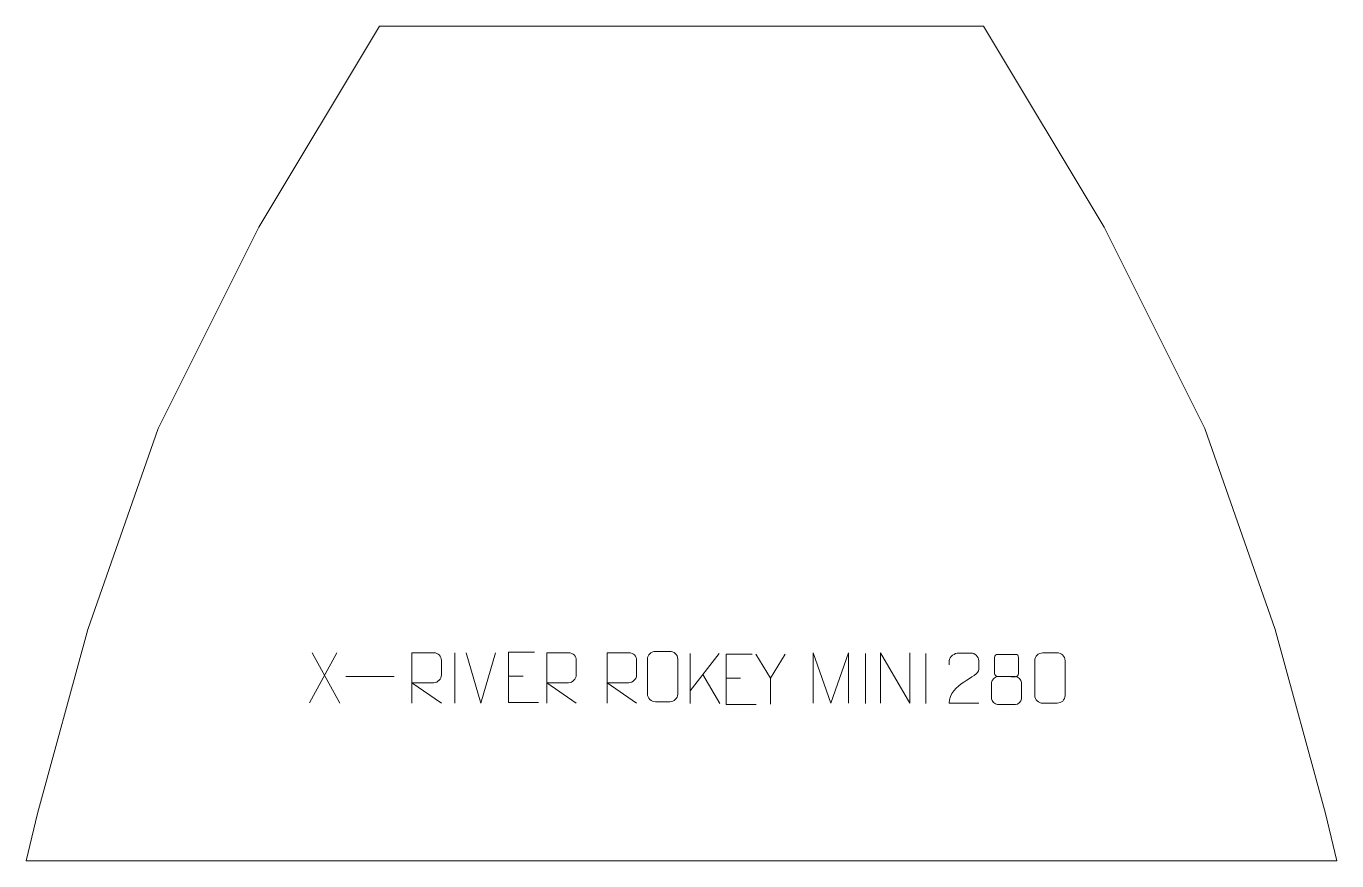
# Model space of a CAD drawing. Header units: millimetres. Extents: x -323 to 329, y 904 to 1319.
import ezdxf

# ---------------------------------------------------------------- set-up
doc = ezdxf.new("R2010")
doc.units = ezdxf.units.MM
doc.header["$MEASUREMENT"] = 0
doc.layers.add('layer 1', color=7, linetype='Continuous')

msp = doc.modelspace()

# ---------------------------------------------------------------- linework, layer by layer
at = {"layer": 'layer 1', "color": 242, "lineweight": 9}
msp.add_open_spline([(-146.9381, 1318.5146), (-146.9381, 1318.5146), (153.0619, 1318.5146), (153.0619, 1318.5146), (153.0619, 1318.5146), (153.0619, 1318.5146), (213.0618, 1218.5153), (213.0618, 1218.5153), (213.0618, 1218.5153), (213.0618, 1218.5153), (263.0616, 1118.5156), (263.0616, 1118.5156), (263.0616, 1118.5156), (263.0616, 1118.5156), (298.0612, 1018.5151), (298.0612, 1018.5151), (298.0612, 1018.5151), (298.0612, 1018.5151), (323.0619, 927.0058), (323.0619, 927.0058), (323.0619, 927.0058), (323.0619, 927.0058), (328.695, 903.5155), (328.695, 903.5155), (328.695, 903.5155), (328.695, 903.5155), (-322.5712, 903.5155), (-322.5712, 903.5155), (-322.5712, 903.5155), (-322.5712, 903.5155), (-316.9381, 927.0058), (-316.9381, 927.0058), (-316.9381, 927.0058), (-316.9381, 927.0058), (-291.9374, 1018.5151), (-291.9374, 1018.5151), (-291.9374, 1018.5151), (-291.9374, 1018.5151), (-256.9378, 1118.5156), (-256.9378, 1118.5156), (-256.9378, 1118.5156), (-256.9378, 1118.5156), (-206.938, 1218.5153), (-206.938, 1218.5153), (-206.938, 1218.5153), (-206.938, 1218.5153), (-146.9381, 1318.5146), (-146.9381, 1318.5146)], degree=3, knots=[0, 0, 0, 0, 0.07692308, 0.07692308, 0.07692308, 0.07692308, 0.15384615, 0.15384615, 0.15384615, 0.15384615, 0.23076923, 0.23076923, 0.23076923, 0.23076923, 0.30769231, 0.30769231, 0.30769231, 0.30769231, 0.38461538, 0.38461538, 0.38461538, 0.38461538, 0.46153846, 0.46153846, 0.46153846, 0.46153846, 0.53846154, 0.53846154, 0.53846154, 0.53846154, 0.61538462, 0.61538462, 0.61538462, 0.61538462, 0.69230769, 0.69230769, 0.69230769, 0.69230769, 0.76923077, 0.76923077, 0.76923077, 0.76923077, 0.84615385, 0.84615385, 0.84615385, 0.84615385, 1, 1, 1, 1], dxfattribs=at)
at = {"layer": 'layer 1', "color": 250, "lineweight": 9}
for points in [[(-168.1345, 1006.9325), (-168.1345, 1006.9325), (-181.8751, 982.0367), (-181.8751, 982.0367)], [(-180.4205, 1006.9325), (-180.4205, 1006.9325), (-166.6799, 981.979), (-166.6799, 981.979)], [(-109.5501, 1006.9428), (-109.5501, 1006.9428), (-109.5501, 981.9687), (-109.5501, 981.9687)], [(-96.6736, 981.9015), (-96.6736, 981.9015), (-103.9954, 1006.8551), (-103.9954, 1006.8551)], [(-89.3517, 1006.8551), (-89.3517, 1006.8551), (-96.6735, 981.9015), (-96.6735, 981.9015)], [(7.4494, 1006.6663), (7.4494, 1006.6663), (7.4494, 981.7127), (7.4494, 981.7127)], [(21.8256, 1006.6663), (21.8256, 1006.6663), (7.4494, 988.0266), (7.4494, 988.0266)], [(47.2599, 994.3783), (47.2599, 994.3783), (39.939, 1006.277), (39.939, 1006.277)], [(94.5478, 1006.6773), (94.5478, 1006.6773), (94.5478, 981.7032), (94.5478, 981.7032)], [(124.5478, 1006.6773), (124.5478, 1006.6773), (124.5478, 981.7032), (124.5478, 981.7032)], [(-163.6959, 995.0839), (-163.6959, 995.0839), (-139.7179, 995.0839), (-139.7179, 995.0839)], [(-82.8416, 995.3783), (-82.8416, 995.3783), (-75.6735, 995.3783), (-75.6735, 995.3783)], [(22.1509, 981.8085), (22.1509, 981.8085), (13.6804, 996.1221), (13.6804, 996.1221)], [(25.2751, 994.3783), (25.2751, 994.3783), (32.4432, 994.3783), (32.4432, 994.3783)]]:
    msp.add_open_spline(points, degree=3, dxfattribs=at)
for points, knots in [([(-130.8822, 981.979), (-130.8822, 981.979), (-130.8822, 1006.9325), (-130.8822, 1006.9325), (-130.8822, 1006.9325), (-127.2874, 1006.9325), (-123.6919, 1006.9325), (-120.0967, 1006.9325), (-120.0967, 1006.9325), (-117.7714, 1006.8948), (-116.2141, 1005.4048), (-116.2182, 1003.0384), (-116.2182, 1003.0384), (-116.2186, 1001.0029), (-116.2186, 997.9435), (-116.2182, 995.9075), (-116.2182, 995.9075), (-116.2247, 994.032), (-118.037, 992.0902), (-120.0465, 992.0711), (-120.0465, 992.0711), (-120.0465, 992.0711), (-130.8822, 992.0711), (-130.8822, 992.0711), (-130.8822, 992.0711), (-130.8822, 992.0711), (-116.2275, 981.979), (-116.2275, 981.979)], [0, 0, 0, 0, 0.125, 0.125, 0.125, 0.125, 0.25, 0.25, 0.25, 0.25, 0.375, 0.375, 0.375, 0.375, 0.5, 0.5, 0.5, 0.5, 0.625, 0.625, 0.625, 0.625, 0.75, 0.75, 0.75, 0.75, 1, 1, 1, 1]), ([(-69.9677, 1007.258), (-69.9677, 1007.258), (-82.8416, 1007.258), (-82.8416, 1007.258), (-82.8416, 1007.258), (-82.8416, 1007.258), (-82.8416, 982.3044), (-82.8416, 982.3044), (-82.8416, 982.3044), (-82.8416, 982.3044), (-67.9758, 982.3044), (-67.9758, 982.3044)], [0, 0, 0, 0, 0.25, 0.25, 0.25, 0.25, 0.5, 0.5, 0.5, 0.5, 1, 1, 1, 1]), ([(-63.8822, 981.979), (-63.8822, 981.979), (-63.8822, 1006.9325), (-63.8822, 1006.9325), (-63.8822, 1006.9325), (-60.2874, 1006.9325), (-56.6919, 1006.9325), (-53.0967, 1006.9325), (-53.0967, 1006.9325), (-50.7714, 1006.8948), (-49.2141, 1005.4048), (-49.2182, 1003.0384), (-49.2182, 1003.0384), (-49.2186, 1001.0029), (-49.2186, 997.9435), (-49.2182, 995.9075), (-49.2182, 995.9075), (-49.2247, 994.032), (-51.037, 992.0902), (-53.0465, 992.0711), (-53.0465, 992.0711), (-53.0465, 992.0711), (-63.8822, 992.0711), (-63.8822, 992.0711), (-63.8822, 992.0711), (-63.8822, 992.0711), (-49.2275, 981.979), (-49.2275, 981.979)], [0, 0, 0, 0, 0.125, 0.125, 0.125, 0.125, 0.25, 0.25, 0.25, 0.25, 0.375, 0.375, 0.375, 0.375, 0.5, 0.5, 0.5, 0.5, 0.625, 0.625, 0.625, 0.625, 0.75, 0.75, 0.75, 0.75, 1, 1, 1, 1]), ([(-33.8822, 981.979), (-33.8822, 981.979), (-33.8822, 1006.9325), (-33.8822, 1006.9325), (-33.8822, 1006.9325), (-30.2874, 1006.9325), (-26.6919, 1006.9325), (-23.0967, 1006.9325), (-23.0967, 1006.9325), (-20.7714, 1006.8948), (-19.2141, 1005.4048), (-19.2182, 1003.0384), (-19.2182, 1003.0384), (-19.2186, 1001.0029), (-19.2186, 997.9435), (-19.2182, 995.9075), (-19.2182, 995.9075), (-19.2247, 994.032), (-21.037, 992.0902), (-23.0465, 992.0711), (-23.0465, 992.0711), (-23.0465, 992.0711), (-33.8822, 992.0711), (-33.8822, 992.0711), (-33.8822, 992.0711), (-33.8822, 992.0711), (-19.2275, 981.979), (-19.2275, 981.979)], [0, 0, 0, 0, 0.125, 0.125, 0.125, 0.125, 0.25, 0.25, 0.25, 0.25, 0.375, 0.375, 0.375, 0.375, 0.5, 0.5, 0.5, 0.5, 0.625, 0.625, 0.625, 0.625, 0.75, 0.75, 0.75, 0.75, 1, 1, 1, 1]), ([(-9.9003, 1007.6214), (-7.5342, 1007.6214), (-5.1677, 1007.6214), (-2.8012, 1007.6214), (-2.8012, 1007.6214), (-0.8207, 1007.657), (1.2053, 1006.1627), (1.2324, 1003.7206), (1.2324, 1003.7206), (1.232, 997.9632), (1.232, 992.2054), (1.2324, 986.4472), (1.2324, 986.4472), (1.0903, 984.1196), (-0.6161, 982.6373), (-2.8012, 982.6265), (-2.8012, 982.6265), (-5.1736, 982.6269), (-7.546, 982.6269), (-9.918, 982.6265), (-9.918, 982.6265), (-11.8765, 982.5209), (-13.8829, 984.4088), (-13.8715, 986.4298), (-13.8715, 986.4298), (-13.8711, 992.2104), (-13.8711, 997.9907), (-13.8715, 1003.7705), (-13.8715, 1003.7705), (-13.8672, 1005.9125), (-12.0901, 1007.635), (-9.9003, 1007.6214)], [0, 0, 0, 0, 0.11111111, 0.11111111, 0.11111111, 0.11111111, 0.22222222, 0.22222222, 0.22222222, 0.22222222, 0.33333333, 0.33333333, 0.33333333, 0.33333333, 0.44444444, 0.44444444, 0.44444444, 0.44444444, 0.55555556, 0.55555556, 0.55555556, 0.55555556, 0.66666667, 0.66666667, 0.66666667, 0.66666667, 0.77777778, 0.77777778, 0.77777778, 0.77777778, 1, 1, 1, 1]), ([(38.149, 1006.258), (38.149, 1006.258), (25.2751, 1006.258), (25.2751, 1006.258), (25.2751, 1006.258), (25.2751, 1006.258), (25.2751, 981.3044), (25.2751, 981.3044), (25.2751, 981.3044), (25.2751, 981.3044), (40.1409, 981.3044), (40.1409, 981.3044)], [0, 0, 0, 0, 0.25, 0.25, 0.25, 0.25, 0.5, 0.5, 0.5, 0.5, 1, 1, 1, 1]), ([(54.5823, 1006.277), (54.5823, 1006.277), (47.2599, 994.3783), (47.2599, 994.3783), (47.2599, 994.3783), (47.2599, 994.3783), (47.2606, 981.3234), (47.2606, 981.3234)], [0, 0, 0, 0, 0.33333333, 0.33333333, 0.33333333, 0.33333333, 1, 1, 1, 1]), ([(68.4174, 981.8994), (68.4174, 981.8994), (68.4174, 1006.8573), (68.4174, 1006.8573), (68.4174, 1006.8573), (68.4174, 1006.8573), (77.3425, 981.8994), (77.3425, 981.8994), (77.3425, 981.8994), (77.3425, 981.8994), (86.1024, 1006.8568), (86.1024, 1006.8568), (86.1024, 1006.8568), (86.1024, 1006.8568), (86.1024, 981.8994), (86.1024, 981.8994)], [0, 0, 0, 0, 0.2, 0.2, 0.2, 0.2, 0.4, 0.4, 0.4, 0.4, 0.6, 0.6, 0.6, 0.6, 1, 1, 1, 1]), ([(101.9325, 981.9016), (101.9325, 981.9016), (101.9325, 1006.8551), (101.9325, 1006.8551), (101.9325, 1006.8551), (101.9325, 1006.8551), (116.5873, 981.9016), (116.5873, 981.9016), (116.5873, 981.9016), (116.5873, 981.9016), (116.5873, 1006.8551), (116.5873, 1006.8551)], [0, 0, 0, 0, 0.25, 0.25, 0.25, 0.25, 0.5, 0.5, 0.5, 0.5, 1, 1, 1, 1]), ([(150.822, 981.8552), (145.9076, 981.8555), (140.9932, 981.8555), (136.0791, 981.8552), (136.0791, 981.8552), (136.0791, 991.7875), (150.7301, 994.4287), (150.822, 998.739), (150.822, 998.739), (150.8217, 1000.1631), (150.8217, 1001.5868), (150.822, 1003.0101), (150.822, 1003.0101), (150.8051, 1005.0872), (148.6823, 1006.812), (147.0113, 1006.8293), (147.0113, 1006.8293), (144.9381, 1006.8289), (142.8652, 1006.8289), (140.7928, 1006.8293), (140.7928, 1006.8293), (138.9707, 1006.8458), (136.146, 1005.0537), (136.0791, 1002.9601), (136.0791, 1002.9601), (136.0791, 1002.9601), (136.0791, 1000.9053), (136.0791, 1000.9053)], [0, 0, 0, 0, 0.125, 0.125, 0.125, 0.125, 0.25, 0.25, 0.25, 0.25, 0.375, 0.375, 0.375, 0.375, 0.5, 0.5, 0.5, 0.5, 0.625, 0.625, 0.625, 0.625, 0.75, 0.75, 0.75, 0.75, 1, 1, 1, 1]), ([(158.6055, 1004.6833), (158.6055, 1002.4703), (158.6055, 998.788), (158.6055, 996.5747), (158.6055, 996.5747), (158.6205, 996.0673), (159.4279, 995.1359), (160.128, 995.1371), (160.128, 995.1371), (163.0979, 995.1373), (166.0681, 995.0524), (169.0385, 995.0521), (169.0385, 995.0521), (169.8356, 995.0563), (170.5563, 995.8466), (170.5537, 996.5673), (170.5537, 996.5673), (170.5534, 998.7833), (170.5534, 1002.468), (170.5537, 1004.6833), (170.5537, 1004.6833), (170.5352, 1005.3941), (169.9238, 1006.1545), (169.0899, 1006.1471), (169.0899, 1006.1471), (166.0728, 1006.1468), (163.0559, 1006.1468), (160.0393, 1006.1471), (160.0393, 1006.1471), (159.4129, 1006.1547), (158.5888, 1005.4437), (158.6055, 1004.6833)], [0, 0, 0, 0, 0.11111111, 0.11111111, 0.11111111, 0.11111111, 0.22222222, 0.22222222, 0.22222222, 0.22222222, 0.33333333, 0.33333333, 0.33333333, 0.33333333, 0.44444444, 0.44444444, 0.44444444, 0.44444444, 0.55555556, 0.55555556, 0.55555556, 0.55555556, 0.66666667, 0.66666667, 0.66666667, 0.66666667, 0.77777778, 0.77777778, 0.77777778, 0.77777778, 1, 1, 1, 1]), ([(182.5989, 1006.9155), (184.965, 1006.9155), (187.3315, 1006.9155), (189.698, 1006.9155), (189.698, 1006.9155), (191.6785, 1006.9511), (193.7045, 1005.4568), (193.7316, 1003.0147), (193.7316, 1003.0147), (193.7312, 997.2573), (193.7312, 991.4995), (193.7316, 985.7413), (193.7316, 985.7413), (193.5895, 983.4137), (191.8831, 981.9314), (189.698, 981.9206), (189.698, 981.9206), (187.3256, 981.921), (184.9532, 981.921), (182.5812, 981.9206), (182.5812, 981.9206), (180.6227, 981.815), (178.6163, 983.7029), (178.6277, 985.7239), (178.6277, 985.7239), (178.6281, 991.5045), (178.6281, 997.2848), (178.6277, 1003.0646), (178.6277, 1003.0646), (178.632, 1005.2066), (180.4091, 1006.9291), (182.5989, 1006.9155)], [0, 0, 0, 0, 0.11111111, 0.11111111, 0.11111111, 0.11111111, 0.22222222, 0.22222222, 0.22222222, 0.22222222, 0.33333333, 0.33333333, 0.33333333, 0.33333333, 0.44444444, 0.44444444, 0.44444444, 0.44444444, 0.55555556, 0.55555556, 0.55555556, 0.55555556, 0.66666667, 0.66666667, 0.66666667, 0.66666667, 0.77777778, 0.77777778, 0.77777778, 0.77777778, 1, 1, 1, 1]), ([(157.1467, 992.1651), (157.1467, 988.9943), (157.1467, 987.2922), (157.1467, 984.1208), (157.1467, 984.1208), (157.1382, 982.8989), (158.8361, 981.2062), (160.0887, 981.1977), (160.0887, 981.1977), (163.0718, 981.198), (166.0551, 981.198), (169.0385, 981.1977), (169.0385, 981.1977), (170.3618, 981.2094), (171.9822, 982.831), (171.9711, 984.1302), (171.9711, 984.1302), (171.9708, 987.2984), (171.9708, 988.9972), (171.9711, 992.1651), (171.9711, 992.1651), (171.9014, 993.5455), (170.3236, 995.1241), (169.0182, 995.118), (169.0182, 995.118), (166.0416, 995.1177), (163.065, 995.1177), (160.0887, 995.118), (160.0887, 995.118), (159.0092, 995.1244), (157.1629, 993.5455), (157.1467, 992.1651)], [0, 0, 0, 0, 0.11111111, 0.11111111, 0.11111111, 0.11111111, 0.22222222, 0.22222222, 0.22222222, 0.22222222, 0.33333333, 0.33333333, 0.33333333, 0.33333333, 0.44444444, 0.44444444, 0.44444444, 0.44444444, 0.55555556, 0.55555556, 0.55555556, 0.55555556, 0.66666667, 0.66666667, 0.66666667, 0.66666667, 0.77777778, 0.77777778, 0.77777778, 0.77777778, 1, 1, 1, 1])]:
    msp.add_open_spline(points, degree=3, knots=knots, dxfattribs=at)

doc.saveas('drawing.dxf')
